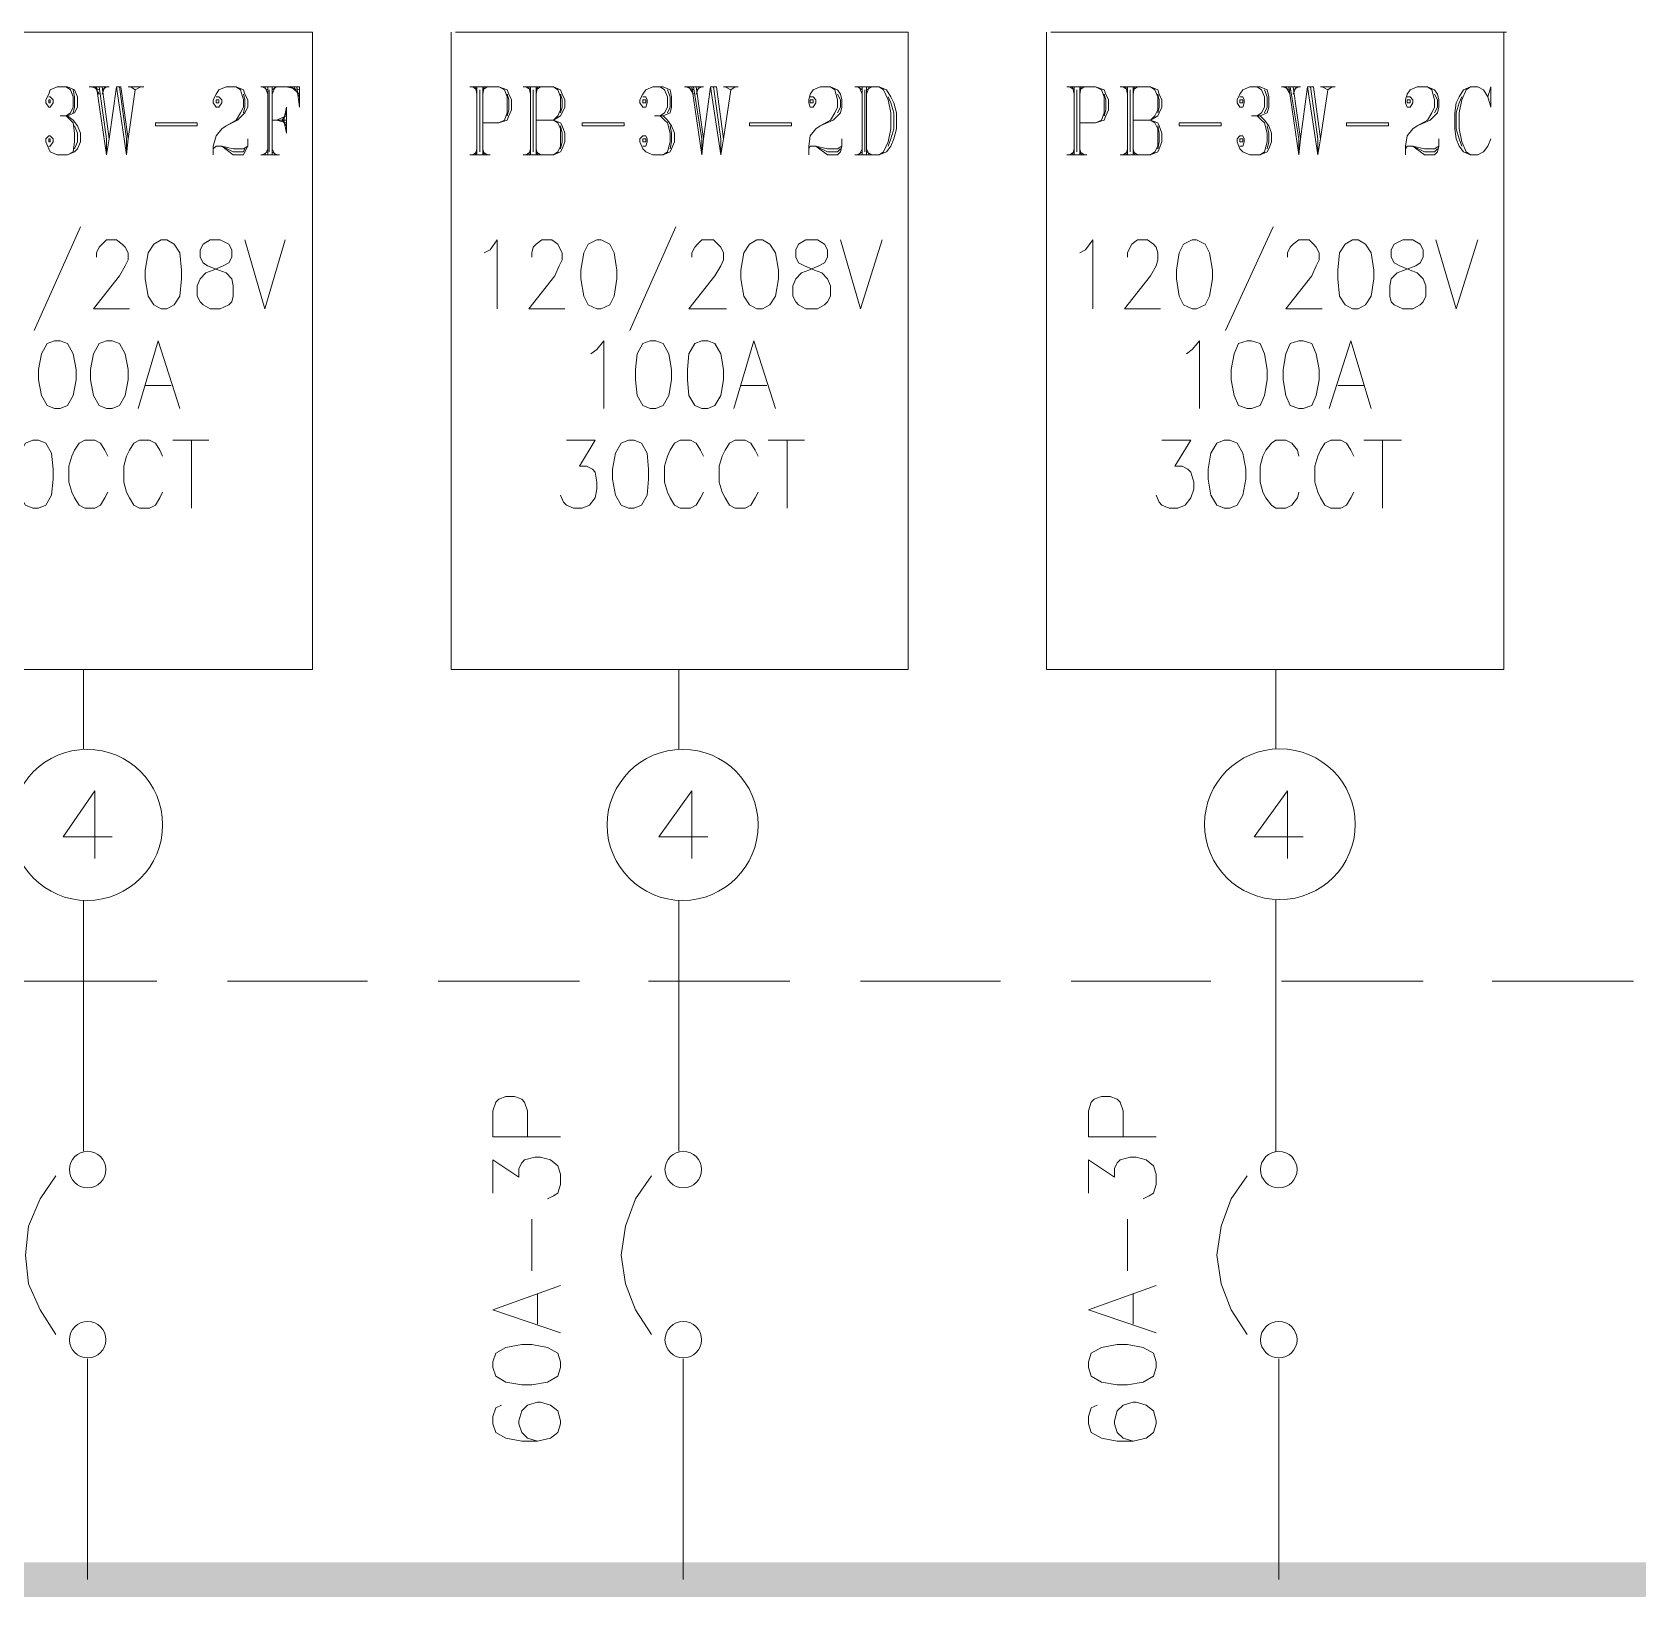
# Model space of a CAD drawing. Header units: inches. Extents: x 0.9 to 46, y 0.8 to 32.4.
# Drawn here: x 11.702 to 13.558, y 18.06 to 19.868 of the extents above; entities that cross this region are included whole.
import ezdxf

# ---------------------------------------------------------------- set-up
doc = ezdxf.new("R2010")
doc.units = ezdxf.units.IN
doc.header["$MEASUREMENT"] = 0
doc.layers.add('PDF_Geometry', color=7, linetype='Continuous')
doc.layers.add('PDF_Solid Fills', color=7, linetype='Continuous')

msp = doc.modelspace()

# ---------------------------------------------------------------- linework, layer by layer
at = {"layer": 'PDF_Geometry', "lineweight": 9}
for points in [[(11.4981, 19.868), (11.4981, 19.1313), (12.0264, 19.1313), (12.0264, 19.868)], [(11.7215, 19.7863), (11.7231, 19.7863), (11.7231, 19.7897), (11.7215, 19.7897)], [(11.9148, 19.7863), (11.9181, 19.7863), (11.9181, 19.7897), (11.9148, 19.7897)], [(12.4081, 19.7863), (12.4114, 19.7863), (12.4114, 19.7897), (12.4081, 19.7897)], [(12.6014, 19.7863), (12.6048, 19.7863), (12.6048, 19.7897), (12.6014, 19.7897)], [(13.0981, 19.7863), (13.1014, 19.7863), (13.1014, 19.7897), (13.0981, 19.7897)], [(13.2914, 19.7863), (13.2948, 19.7863), (13.2948, 19.7897), (13.2914, 19.7897)], [(11.9964, 19.7513), (11.9931, 19.7663), (11.9964, 19.7813)], [(11.8931, 19.7596), (11.8448, 19.7596), (11.8448, 19.763), (11.8931, 19.763)], [(12.3864, 19.7596), (12.3381, 19.7596), (12.3381, 19.763), (12.3864, 19.763)], [(12.5798, 19.7596), (12.5314, 19.7596), (12.5314, 19.763), (12.5798, 19.763)], [(13.0764, 19.7596), (13.0281, 19.7596), (13.0281, 19.763), (13.0764, 19.763)], [(13.2697, 19.7596), (13.2214, 19.7596), (13.2214, 19.763), (13.2697, 19.763)], [(11.7215, 19.7413), (11.7231, 19.7413), (11.7231, 19.7446), (11.7215, 19.7446)], [(12.4081, 19.7413), (12.4114, 19.7413), (12.4114, 19.7446), (12.4081, 19.7446)], [(13.0981, 19.7413), (13.1014, 19.7413), (13.1014, 19.7446), (13.0981, 19.7446)], [(11.8514, 19.628), (11.8431, 19.623), (11.8364, 19.613), (11.8331, 19.593), (11.8331, 19.583), (11.8364, 19.563), (11.8431, 19.553), (11.8514, 19.548), (11.8581, 19.548), (11.8665, 19.553), (11.8731, 19.563), (11.8748, 19.583), (11.8748, 19.593), (11.8731, 19.613), (11.8665, 19.623), (11.8581, 19.628)], [(11.9081, 19.628), (11.8998, 19.623), (11.8965, 19.6163), (11.8965, 19.608), (11.8998, 19.6013), (11.9048, 19.598), (11.9181, 19.593), (11.9264, 19.5897), (11.9331, 19.583), (11.9348, 19.5747), (11.9348, 19.563), (11.9331, 19.5563), (11.9298, 19.553), (11.9198, 19.548), (11.9081, 19.548), (11.8998, 19.553), (11.8965, 19.5563), (11.8931, 19.563), (11.8931, 19.5747), (11.8965, 19.583), (11.9031, 19.5897), (11.9115, 19.593), (11.9231, 19.598), (11.9298, 19.6013), (11.9331, 19.608), (11.9331, 19.6163), (11.9298, 19.623), (11.9198, 19.628)], [(12.3548, 19.628), (12.3448, 19.623), (12.3398, 19.613), (12.3364, 19.593), (12.3364, 19.583), (12.3398, 19.563), (12.3448, 19.553), (12.3548, 19.548), (12.3598, 19.548), (12.3698, 19.553), (12.3748, 19.563), (12.3781, 19.583), (12.3781, 19.593), (12.3748, 19.613), (12.3698, 19.623), (12.3598, 19.628)], [(12.5398, 19.628), (12.5314, 19.623), (12.5248, 19.613), (12.5215, 19.593), (12.5215, 19.583), (12.5248, 19.563), (12.5314, 19.553), (12.5398, 19.548), (12.5464, 19.548), (12.5548, 19.553), (12.5614, 19.563), (12.5648, 19.583), (12.5648, 19.593), (12.5614, 19.613), (12.5548, 19.623), (12.5464, 19.628)], [(12.5964, 19.628), (12.5881, 19.623), (12.5848, 19.6163), (12.5848, 19.608), (12.5881, 19.6013), (12.5948, 19.598), (12.6065, 19.593), (12.6148, 19.5897), (12.6215, 19.583), (12.6248, 19.5747), (12.6248, 19.563), (12.6215, 19.5563), (12.6181, 19.553), (12.6098, 19.548), (12.5964, 19.548), (12.5881, 19.553), (12.5848, 19.5563), (12.5814, 19.563), (12.5814, 19.5747), (12.5848, 19.583), (12.5914, 19.5897), (12.5998, 19.593), (12.6114, 19.598), (12.6181, 19.6013), (12.6215, 19.608), (12.6215, 19.6163), (12.6181, 19.623), (12.6098, 19.628)], [(13.0431, 19.628), (13.0331, 19.623), (13.0281, 19.613), (13.0248, 19.593), (13.0248, 19.583), (13.0281, 19.563), (13.0331, 19.553), (13.0431, 19.548), (13.0481, 19.548), (13.0581, 19.553), (13.0631, 19.563), (13.0664, 19.583), (13.0664, 19.593), (13.0631, 19.613), (13.0581, 19.623), (13.0481, 19.628)], [(13.2281, 19.628), (13.2197, 19.623), (13.2131, 19.613), (13.2114, 19.593), (13.2114, 19.583), (13.2131, 19.563), (13.2197, 19.553), (13.2281, 19.548), (13.2348, 19.548), (13.2431, 19.553), (13.2498, 19.563), (13.2531, 19.583), (13.2531, 19.593), (13.2498, 19.613), (13.2431, 19.623), (13.2348, 19.628)], [(13.2864, 19.628), (13.2764, 19.623), (13.2731, 19.6163), (13.2731, 19.608), (13.2764, 19.6013), (13.2831, 19.598), (13.2948, 19.593), (13.3031, 19.5897), (13.3098, 19.583), (13.3131, 19.5747), (13.3131, 19.563), (13.3098, 19.5563), (13.3064, 19.553), (13.2981, 19.548), (13.2864, 19.548), (13.2764, 19.553), (13.2731, 19.5563), (13.2714, 19.563), (13.2714, 19.5747), (13.2731, 19.583), (13.2798, 19.5897), (13.2881, 19.593), (13.3014, 19.598), (13.3064, 19.6013), (13.3098, 19.608), (13.3098, 19.6163), (13.3064, 19.623), (13.2981, 19.628)], [(11.7281, 19.5113), (11.7198, 19.508), (11.7131, 19.4963), (11.7098, 19.478), (11.7098, 19.4663), (11.7131, 19.448), (11.7198, 19.4363), (11.7281, 19.433), (11.7348, 19.433), (11.7431, 19.4363), (11.7498, 19.448), (11.7531, 19.4663), (11.7531, 19.478), (11.7498, 19.4963), (11.7431, 19.508), (11.7348, 19.5113)], [(11.7881, 19.5113), (11.7798, 19.508), (11.7731, 19.4963), (11.7698, 19.478), (11.7698, 19.4663), (11.7731, 19.448), (11.7798, 19.4363), (11.7881, 19.433), (11.7948, 19.433), (11.8031, 19.4363), (11.8098, 19.448), (11.8131, 19.4663), (11.8131, 19.478), (11.8098, 19.4963), (11.8031, 19.508), (11.7948, 19.5113)], [(12.4165, 19.5113), (12.4081, 19.508), (12.4014, 19.4963), (12.3998, 19.478), (12.3998, 19.4663), (12.4014, 19.448), (12.4081, 19.4363), (12.4165, 19.433), (12.4231, 19.433), (12.4315, 19.4363), (12.4381, 19.448), (12.4414, 19.4663), (12.4414, 19.478), (12.4381, 19.4963), (12.4315, 19.508), (12.4231, 19.5113)], [(12.4764, 19.5113), (12.4681, 19.508), (12.4614, 19.4963), (12.4598, 19.478), (12.4598, 19.4663), (12.4614, 19.448), (12.4681, 19.4363), (12.4764, 19.433), (12.4831, 19.433), (12.4914, 19.4363), (12.4981, 19.448), (12.5015, 19.4663), (12.5015, 19.478), (12.4981, 19.4963), (12.4914, 19.508), (12.4831, 19.5113)], [(13.1064, 19.5113), (13.0964, 19.508), (13.0914, 19.4963), (13.0881, 19.478), (13.0881, 19.4663), (13.0914, 19.448), (13.0964, 19.4363), (13.1064, 19.433), (13.1114, 19.433), (13.1214, 19.4363), (13.1264, 19.448), (13.1298, 19.4663), (13.1298, 19.478), (13.1264, 19.4963), (13.1214, 19.508), (13.1114, 19.5113)], [(13.1664, 19.5113), (13.1564, 19.508), (13.1514, 19.4963), (13.1481, 19.478), (13.1481, 19.4663), (13.1514, 19.448), (13.1564, 19.4363), (13.1664, 19.433), (13.1714, 19.433), (13.1814, 19.4363), (13.1864, 19.448), (13.1898, 19.4663), (13.1898, 19.478), (13.1864, 19.4963), (13.1814, 19.508), (13.1714, 19.5113)], [(11.7031, 19.3963), (11.6948, 19.393), (11.6881, 19.3813), (11.6848, 19.363), (11.6848, 19.3513), (11.6881, 19.333), (11.6948, 19.3213), (11.7031, 19.318), (11.7098, 19.318), (11.7181, 19.3213), (11.7248, 19.333), (11.7265, 19.3513), (11.7265, 19.363), (11.7248, 19.3813), (11.7181, 19.393), (11.7098, 19.3963)], [(12.3914, 19.3963), (12.3831, 19.393), (12.3764, 19.3813), (12.3731, 19.363), (12.3731, 19.3513), (12.3764, 19.333), (12.3831, 19.3213), (12.3914, 19.318), (12.3981, 19.318), (12.4064, 19.3213), (12.4131, 19.333), (12.4148, 19.3513), (12.4148, 19.363), (12.4131, 19.3813), (12.4064, 19.393), (12.3981, 19.3963)], [(13.0798, 19.3963), (13.0714, 19.393), (13.0647, 19.3813), (13.0614, 19.363), (13.0614, 19.3513), (13.0647, 19.333), (13.0714, 19.3213), (13.0798, 19.318), (13.0864, 19.318), (13.0948, 19.3213), (13.1014, 19.333), (13.1048, 19.3513), (13.1048, 19.363), (13.1014, 19.3813), (13.0948, 19.393), (13.0864, 19.3963)], [(12.2348, 18.3247), (12.2381, 18.3147), (12.2498, 18.308), (12.2681, 18.3047), (12.2798, 18.3047), (12.2981, 18.308), (12.3098, 18.3147), (12.3131, 18.3247), (12.3131, 18.3313), (12.3098, 18.3413), (12.2981, 18.348), (12.2798, 18.3513), (12.2681, 18.3513), (12.2498, 18.348), (12.2381, 18.3413), (12.2348, 18.3313)], [(12.9231, 18.3247), (12.9264, 18.3147), (12.9381, 18.308), (12.9564, 18.3047), (12.9681, 18.3047), (12.9864, 18.308), (12.9981, 18.3147), (13.0014, 18.3247), (13.0014, 18.3313), (12.9981, 18.3413), (12.9864, 18.348), (12.9681, 18.3513), (12.9564, 18.3513), (12.9381, 18.348), (12.9264, 18.3413), (12.9231, 18.3313)]]:
    msp.add_lwpolyline(points, close=True, dxfattribs=at)
for points in [[(12.1864, 19.868), (12.1864, 19.1313), (12.7148, 19.1313), (12.7148, 19.868), (12.1915, 19.868)], [(13.4031, 19.868), (13.4031, 19.1313), (12.8747, 19.1313), (12.8747, 19.868)], [(13.4064, 19.868), (12.8798, 19.868)], [(11.7215, 19.793), (11.7231, 19.793), (11.7265, 19.7896), (11.7265, 19.7863), (11.7231, 19.7813), (11.7215, 19.7813), (11.7181, 19.7863), (11.7181, 19.7896), (11.7215, 19.7963), (11.7231, 19.8013), (11.7314, 19.8046), (11.7431, 19.8046), (11.7514, 19.8013), (11.7548, 19.793), (11.7548, 19.7813), (11.7514, 19.7746), (11.7431, 19.7713)], [(11.7415, 19.8046), (11.7465, 19.8013), (11.7498, 19.793), (11.7498, 19.7813), (11.7465, 19.7746), (11.7415, 19.7713), (11.7465, 19.7663), (11.7498, 19.763), (11.7514, 19.7513), (11.7514, 19.7413), (11.7498, 19.7296), (11.7431, 19.7263)], [(11.7681, 19.8046), (11.7915, 19.8046)], [(11.7714, 19.8046), (11.7798, 19.8013)], [(11.7748, 19.8046), (11.7798, 19.7963)], [(11.7765, 19.8046), (11.7881, 19.7263), (11.7881, 19.7446), (11.7798, 19.8046)], [(11.7831, 19.8046), (11.7915, 19.7446), (11.7998, 19.8046), (11.8115, 19.7263), (11.8115, 19.7446), (11.8031, 19.8046)], [(11.7864, 19.8046), (11.7831, 19.7963)], [(11.7881, 19.8046), (11.7831, 19.8013)], [(11.7998, 19.8046), (11.8048, 19.8046), (11.8131, 19.7446), (11.8214, 19.8013)], [(11.8131, 19.8046), (11.8315, 19.8046)], [(11.8164, 19.8046), (11.8214, 19.8013), (11.8281, 19.8046)], [(11.9148, 19.793), (11.9181, 19.793), (11.9214, 19.7896), (11.9214, 19.7863), (11.9181, 19.7813), (11.9148, 19.7813), (11.9115, 19.7863), (11.9115, 19.7896), (11.9148, 19.7963), (11.9181, 19.8013), (11.9264, 19.8046), (11.9381, 19.8046), (11.9465, 19.8013), (11.9481, 19.7963), (11.9515, 19.7896), (11.9515, 19.7813), (11.9481, 19.7746), (11.9398, 19.7663), (11.9264, 19.7596), (11.9214, 19.7563), (11.9148, 19.748), (11.9115, 19.7363), (11.9115, 19.7263)], [(11.9381, 19.8046), (11.9431, 19.8013), (11.9465, 19.7896), (11.9465, 19.7813), (11.9431, 19.7746), (11.9381, 19.7663), (11.9264, 19.7596)], [(11.9665, 19.8046), (12.0114, 19.8046), (12.0114, 19.7813), (12.0081, 19.8046)], [(11.9681, 19.8046), (11.9748, 19.8013)], [(11.9714, 19.8046), (11.9748, 19.7963)], [(11.9748, 19.8046), (11.9748, 19.7263)], [(11.9798, 19.8046), (11.9798, 19.7263)], [(11.9831, 19.8046), (11.9798, 19.7963)], [(11.9848, 19.8046), (11.9798, 19.8013)], [(11.9964, 19.8046), (12.0114, 19.8013)], [(12.0015, 19.8046), (12.0114, 19.7963)], [(12.0048, 19.8046), (12.0114, 19.793)], [(12.2081, 19.8046), (12.2415, 19.8046), (12.2514, 19.8013), (12.2531, 19.7963), (12.2564, 19.7896), (12.2564, 19.778), (12.2531, 19.7713), (12.2514, 19.7663), (12.2415, 19.763), (12.2231, 19.763)], [(12.2115, 19.8046), (12.2164, 19.8013)], [(12.2148, 19.8046), (12.2164, 19.7963)], [(12.2164, 19.8046), (12.2164, 19.7263)], [(12.2231, 19.8046), (12.2231, 19.7263)], [(12.2248, 19.8046), (12.2231, 19.7963)], [(12.2281, 19.8046), (12.2231, 19.8013)], [(12.2415, 19.8046), (12.2481, 19.8013), (12.2514, 19.793), (12.2514, 19.7746), (12.2481, 19.7663), (12.2415, 19.763)], [(12.2698, 19.8046), (12.3048, 19.8046), (12.3131, 19.8013), (12.3148, 19.7963), (12.3181, 19.7896), (12.3181, 19.7813), (12.3148, 19.7746), (12.3131, 19.7713), (12.3048, 19.7663), (12.3131, 19.763), (12.3148, 19.7596), (12.3181, 19.7513), (12.3181, 19.7413), (12.3148, 19.733), (12.3131, 19.7296), (12.3048, 19.7263), (12.2698, 19.7263)], [(12.2731, 19.8046), (12.2781, 19.8013)], [(12.2765, 19.8046), (12.2781, 19.7963)], [(12.2781, 19.8046), (12.2781, 19.7263)], [(12.2848, 19.8046), (12.2848, 19.7263)], [(12.3048, 19.8046), (12.3098, 19.8013), (12.3131, 19.793), (12.3131, 19.778), (12.3098, 19.7713), (12.3048, 19.7663), (12.2848, 19.7663)], [(12.2864, 19.8046), (12.2848, 19.7963)], [(12.2898, 19.8046), (12.2848, 19.8013)], [(12.4081, 19.793), (12.4114, 19.793), (12.4131, 19.7896), (12.4131, 19.7863), (12.4114, 19.7813), (12.4081, 19.7813), (12.4048, 19.7863), (12.4048, 19.7896), (12.4081, 19.7963), (12.4114, 19.8013), (12.4198, 19.8046), (12.4315, 19.8046), (12.4398, 19.8013), (12.4414, 19.793), (12.4414, 19.7813), (12.4398, 19.7746), (12.4315, 19.7713)], [(12.4281, 19.8046), (12.4331, 19.8013), (12.4365, 19.793), (12.4365, 19.7813), (12.4331, 19.7746), (12.4281, 19.7713), (12.4331, 19.7663), (12.4365, 19.763), (12.4398, 19.7513), (12.4398, 19.7413), (12.4365, 19.7296), (12.4315, 19.7263)], [(12.4564, 19.8046), (12.4781, 19.8046)], [(12.4581, 19.8046), (12.4665, 19.8013)], [(12.4614, 19.8046), (12.4665, 19.7963)], [(12.4648, 19.8046), (12.4764, 19.7263), (12.4764, 19.7446), (12.4665, 19.8046)], [(12.4698, 19.8046), (12.4781, 19.7446), (12.4864, 19.8046), (12.4981, 19.7263), (12.4981, 19.7446), (12.4898, 19.8046)], [(12.4731, 19.8046), (12.4698, 19.7963)], [(12.4764, 19.8046), (12.4698, 19.8013)], [(12.4864, 19.8046), (12.4931, 19.8046), (12.5015, 19.7446), (12.5098, 19.8013)], [(12.5015, 19.8046), (12.5181, 19.8046)], [(12.5031, 19.8046), (12.5098, 19.8013), (12.5148, 19.8046)], [(12.6014, 19.793), (12.6048, 19.793), (12.6081, 19.7896), (12.6081, 19.7863), (12.6048, 19.7813), (12.6014, 19.7813), (12.5998, 19.7863), (12.5998, 19.7896), (12.6014, 19.7963), (12.6048, 19.8013), (12.6131, 19.8046), (12.6248, 19.8046), (12.6331, 19.8013), (12.6364, 19.7963), (12.6381, 19.7896), (12.6381, 19.7813), (12.6364, 19.7746), (12.6281, 19.7663), (12.6131, 19.7596), (12.6081, 19.7563), (12.6014, 19.748), (12.5998, 19.7363), (12.5998, 19.7263)], [(12.6248, 19.8046), (12.6298, 19.8013), (12.6331, 19.7896), (12.6331, 19.7813), (12.6298, 19.7746), (12.6248, 19.7663), (12.6131, 19.7596)], [(12.6531, 19.8046), (12.6814, 19.8046), (12.6898, 19.8013), (12.6948, 19.793), (12.6981, 19.7863), (12.7014, 19.7746), (12.7014, 19.7563), (12.6981, 19.7446), (12.6948, 19.7363), (12.6898, 19.7296), (12.6814, 19.7263), (12.6531, 19.7263)], [(12.6564, 19.8046), (12.6614, 19.8013)], [(12.6581, 19.8046), (12.6614, 19.7963)], [(12.6614, 19.8046), (12.6614, 19.7263)], [(12.6664, 19.8046), (12.6664, 19.7263)], [(12.6698, 19.8046), (12.6664, 19.7963)], [(12.6731, 19.8046), (12.6664, 19.8013)], [(12.6814, 19.8046), (12.6864, 19.8013), (12.6915, 19.7896), (12.6948, 19.7746), (12.6948, 19.7563), (12.6915, 19.7413), (12.6864, 19.7296), (12.6814, 19.7263)], [(12.8981, 19.8046), (12.9314, 19.8046), (12.9414, 19.8013), (12.9431, 19.7963), (12.9464, 19.7896), (12.9464, 19.778), (12.9431, 19.7713), (12.9414, 19.7663), (12.9314, 19.763), (12.9131, 19.763)], [(12.9014, 19.8046), (12.9064, 19.8013)], [(12.9048, 19.8046), (12.9064, 19.7963)], [(12.9064, 19.8046), (12.9064, 19.7263)], [(12.9131, 19.8046), (12.9131, 19.7263)], [(12.9148, 19.8046), (12.9131, 19.7963)], [(12.9181, 19.8046), (12.9131, 19.8013)], [(12.9314, 19.8046), (12.9381, 19.8013), (12.9414, 19.793), (12.9414, 19.7746), (12.9381, 19.7663), (12.9314, 19.763)], [(12.9597, 19.8046), (12.9948, 19.8046), (13.0031, 19.8013), (13.0048, 19.7963), (13.0081, 19.7896), (13.0081, 19.7813), (13.0048, 19.7746), (13.0031, 19.7713), (12.9948, 19.7663), (13.0031, 19.763), (13.0048, 19.7596), (13.0081, 19.7513), (13.0081, 19.7413), (13.0048, 19.733), (13.0031, 19.7296), (12.9948, 19.7263), (12.9597, 19.7263)], [(12.9631, 19.8046), (12.9681, 19.8013)], [(12.9664, 19.8046), (12.9681, 19.7963)], [(12.9681, 19.8046), (12.9681, 19.7263)], [(12.9748, 19.8046), (12.9748, 19.7263)], [(12.9948, 19.8046), (12.9998, 19.8013), (13.0031, 19.793), (13.0031, 19.778), (12.9998, 19.7713), (12.9948, 19.7663), (12.9748, 19.7663)], [(12.9764, 19.8046), (12.9748, 19.7963)], [(12.9798, 19.8046), (12.9748, 19.8013)], [(13.0981, 19.793), (13.1014, 19.793), (13.1031, 19.7896), (13.1031, 19.7863), (13.1014, 19.7813), (13.0981, 19.7813), (13.0948, 19.7863), (13.0948, 19.7896), (13.0981, 19.7963), (13.1014, 19.8013), (13.1098, 19.8046), (13.1214, 19.8046), (13.1298, 19.8013), (13.1314, 19.793), (13.1314, 19.7813), (13.1298, 19.7746), (13.1214, 19.7713)], [(13.1181, 19.8046), (13.1231, 19.8013), (13.1264, 19.793), (13.1264, 19.7813), (13.1231, 19.7746), (13.1181, 19.7713), (13.1231, 19.7663), (13.1264, 19.763), (13.1298, 19.7513), (13.1298, 19.7413), (13.1264, 19.7296), (13.1214, 19.7263)], [(13.1464, 19.8046), (13.1681, 19.8046)], [(13.1481, 19.8046), (13.1564, 19.8013)], [(13.1514, 19.8046), (13.1564, 19.7963)], [(13.1548, 19.8046), (13.1664, 19.7263), (13.1664, 19.7446), (13.1564, 19.8046)], [(13.1598, 19.8046), (13.1681, 19.7446), (13.1764, 19.8046), (13.1881, 19.7263), (13.1881, 19.7446), (13.1798, 19.8046)], [(13.1631, 19.8046), (13.1598, 19.7963)], [(13.1664, 19.8046), (13.1598, 19.8013)], [(13.1764, 19.8046), (13.1831, 19.8046), (13.1914, 19.7446), (13.1998, 19.8013)], [(13.1914, 19.8046), (13.2081, 19.8046)], [(13.1931, 19.8046), (13.1998, 19.8013), (13.2048, 19.8046)], [(13.2914, 19.793), (13.2948, 19.793), (13.2981, 19.7896), (13.2981, 19.7863), (13.2948, 19.7813), (13.2914, 19.7813), (13.2897, 19.7863), (13.2897, 19.7896), (13.2914, 19.7963), (13.2948, 19.8013), (13.3031, 19.8046), (13.3148, 19.8046), (13.3231, 19.8013), (13.3264, 19.7963), (13.3281, 19.7896), (13.3281, 19.7813), (13.3264, 19.7746), (13.3181, 19.7663), (13.3031, 19.7596), (13.2981, 19.7563), (13.2914, 19.748), (13.2897, 19.7363), (13.2897, 19.7263)], [(13.3148, 19.8046), (13.3198, 19.8013), (13.3231, 19.7896), (13.3231, 19.7813), (13.3198, 19.7746), (13.3148, 19.7663), (13.3031, 19.7596)], [(13.3848, 19.793), (13.3881, 19.8046), (13.3881, 19.7813), (13.3848, 19.793), (13.3798, 19.8013), (13.3731, 19.8046), (13.3648, 19.8046), (13.3564, 19.8013), (13.3514, 19.793), (13.3481, 19.7863), (13.3464, 19.7746), (13.3464, 19.7563), (13.3481, 19.7446), (13.3514, 19.7363), (13.3564, 19.7296), (13.3648, 19.7263), (13.3731, 19.7263), (13.3798, 19.7296), (13.3848, 19.7363), (13.3881, 19.7446)], [(13.3648, 19.8046), (13.3597, 19.8013), (13.3548, 19.7896), (13.3514, 19.7746), (13.3514, 19.7563), (13.3548, 19.7413), (13.3597, 19.7296), (13.3648, 19.7263)], [(11.7498, 19.8013), (11.7514, 19.793), (11.7514, 19.7813), (11.7498, 19.7746)], [(11.9465, 19.7963), (11.9481, 19.7896), (11.9481, 19.7813), (11.9465, 19.7746)], [(11.9764, 19.8013), (11.9764, 19.7296)], [(12.2198, 19.8013), (12.2198, 19.7296)], [(12.2514, 19.7963), (12.2531, 19.7896), (12.2531, 19.778), (12.2514, 19.7713)], [(12.2814, 19.8013), (12.2814, 19.7296)], [(12.3131, 19.7963), (12.3148, 19.7896), (12.3148, 19.7813), (12.3131, 19.7746)], [(12.4365, 19.8013), (12.4398, 19.793), (12.4398, 19.7813), (12.4365, 19.7746)], [(12.6331, 19.7963), (12.6364, 19.7896), (12.6364, 19.7813), (12.6331, 19.7746)], [(12.6648, 19.8013), (12.6648, 19.7296)], [(12.6915, 19.793), (12.6948, 19.7863), (12.6981, 19.7746), (12.6981, 19.7563), (12.6948, 19.7446), (12.6915, 19.7363)], [(12.9098, 19.8013), (12.9098, 19.7296)], [(12.9414, 19.7963), (12.9431, 19.7896), (12.9431, 19.778), (12.9414, 19.7713)], [(12.9714, 19.8013), (12.9714, 19.7296)], [(13.0031, 19.7963), (13.0048, 19.7896), (13.0048, 19.7813), (13.0031, 19.7746)], [(13.1264, 19.8013), (13.1298, 19.793), (13.1298, 19.7813), (13.1264, 19.7746)], [(13.3231, 19.7963), (13.3264, 19.7896), (13.3264, 19.7813), (13.3231, 19.7746)], [(13.3548, 19.793), (13.3514, 19.7863), (13.3481, 19.7746), (13.3481, 19.7563), (13.3514, 19.7446), (13.3548, 19.7363)], [(11.7348, 19.7713), (11.7431, 19.7713), (11.7498, 19.7663), (11.7548, 19.7596), (11.7581, 19.7513), (11.7581, 19.7413), (11.7548, 19.733), (11.7514, 19.7296), (11.7431, 19.7263), (11.7314, 19.7263), (11.7231, 19.7296), (11.7215, 19.733), (11.7181, 19.7413), (11.7181, 19.7446), (11.7215, 19.748), (11.7231, 19.748), (11.7265, 19.7446), (11.7265, 19.7413), (11.7231, 19.7363), (11.7215, 19.7363)], [(11.9798, 19.7663), (11.9964, 19.7663)], [(11.9964, 19.7713), (11.9848, 19.7663), (11.9964, 19.763)], [(11.9964, 19.7746), (11.9914, 19.7663), (11.9964, 19.7596)], [(12.3048, 19.7663), (12.3098, 19.763), (12.3131, 19.7563), (12.3131, 19.7363), (12.3098, 19.7296), (12.3048, 19.7263)], [(12.4214, 19.7713), (12.4315, 19.7713), (12.4365, 19.7663), (12.4414, 19.7596), (12.4448, 19.7513), (12.4448, 19.7413), (12.4414, 19.733), (12.4398, 19.7296), (12.4315, 19.7263), (12.4198, 19.7263), (12.4114, 19.7296), (12.4081, 19.733), (12.4048, 19.7413), (12.4048, 19.7446), (12.4081, 19.748), (12.4114, 19.748), (12.4131, 19.7446), (12.4131, 19.7413), (12.4114, 19.7363), (12.4081, 19.7363)], [(12.9948, 19.7663), (12.9998, 19.763), (13.0031, 19.7563), (13.0031, 19.7363), (12.9998, 19.7296), (12.9948, 19.7263)], [(13.1114, 19.7713), (13.1214, 19.7713), (13.1264, 19.7663), (13.1314, 19.7596), (13.1347, 19.7513), (13.1347, 19.7413), (13.1314, 19.733), (13.1298, 19.7296), (13.1214, 19.7263), (13.1098, 19.7263), (13.1014, 19.7296), (13.0981, 19.733), (13.0948, 19.7413), (13.0948, 19.7446), (13.0981, 19.748), (13.1014, 19.748), (13.1031, 19.7446), (13.1031, 19.7413), (13.1014, 19.7363), (13.0981, 19.7363)], [(11.7514, 19.7596), (11.7548, 19.7513), (11.7548, 19.7413), (11.7514, 19.733)], [(12.3131, 19.7596), (12.3148, 19.7513), (12.3148, 19.7413), (12.3131, 19.733)], [(12.4398, 19.7596), (12.4414, 19.7513), (12.4414, 19.7413), (12.4398, 19.733)], [(13.0031, 19.7596), (13.0048, 19.7513), (13.0048, 19.7413), (13.0031, 19.733)], [(13.1298, 19.7596), (13.1314, 19.7513), (13.1314, 19.7413), (13.1298, 19.733)], [(11.7915, 19.7446), (11.7881, 19.7263)], [(11.8131, 19.7446), (11.8115, 19.7263)], [(11.9115, 19.733), (11.9148, 19.7363), (11.9214, 19.7363), (11.9348, 19.733), (11.9465, 19.733), (11.9515, 19.7363)], [(11.9515, 19.7446), (11.9515, 19.7363), (11.9481, 19.7296), (11.9465, 19.7263), (11.9348, 19.7263), (11.9214, 19.7363), (11.9348, 19.7296), (11.9465, 19.7296), (11.9481, 19.733)], [(11.9748, 19.7296), (11.9681, 19.7263)], [(11.9748, 19.733), (11.9714, 19.7263)], [(11.9798, 19.733), (11.9831, 19.7263)], [(11.9798, 19.7296), (11.9848, 19.7263)], [(12.2164, 19.7296), (12.2115, 19.7263)], [(12.2164, 19.733), (12.2148, 19.7263)], [(12.2231, 19.733), (12.2248, 19.7263)], [(12.2231, 19.7296), (12.2281, 19.7263)], [(12.2781, 19.7296), (12.2731, 19.7263)], [(12.2781, 19.733), (12.2765, 19.7263)], [(12.2848, 19.733), (12.2864, 19.7263)], [(12.2848, 19.7296), (12.2898, 19.7263)], [(12.4781, 19.7446), (12.4764, 19.7263)], [(12.5015, 19.7446), (12.4981, 19.7263)], [(12.5998, 19.733), (12.6014, 19.7363), (12.6081, 19.7363), (12.6215, 19.733), (12.6331, 19.733), (12.6381, 19.7363)], [(12.6381, 19.7446), (12.6381, 19.7363), (12.6364, 19.7296), (12.6331, 19.7263), (12.6215, 19.7263), (12.6081, 19.7363), (12.6215, 19.7296), (12.6331, 19.7296), (12.6364, 19.733)], [(12.6614, 19.7296), (12.6564, 19.7263)], [(12.6614, 19.733), (12.6581, 19.7263)], [(12.6664, 19.733), (12.6698, 19.7263)], [(12.6664, 19.7296), (12.6731, 19.7263)], [(12.9064, 19.7296), (12.9014, 19.7263)], [(12.9064, 19.733), (12.9048, 19.7263)], [(12.9131, 19.733), (12.9148, 19.7263)], [(12.9131, 19.7296), (12.9181, 19.7263)], [(12.9681, 19.7296), (12.9631, 19.7263)], [(12.9681, 19.733), (12.9664, 19.7263)], [(12.9748, 19.733), (12.9764, 19.7263)], [(12.9748, 19.7296), (12.9798, 19.7263)], [(13.1681, 19.7446), (13.1664, 19.7263)], [(13.1914, 19.7446), (13.1881, 19.7263)], [(13.2897, 19.733), (13.2914, 19.7363), (13.2981, 19.7363), (13.3114, 19.733), (13.3231, 19.733), (13.3281, 19.7363)], [(13.3281, 19.7446), (13.3281, 19.7363), (13.3264, 19.7296), (13.3231, 19.7263), (13.3114, 19.7263), (13.2981, 19.7363), (13.3114, 19.7296), (13.3231, 19.7296), (13.3264, 19.733)], [(11.9665, 19.7263), (11.9881, 19.7263)], [(12.2081, 19.7263), (12.2315, 19.7263)], [(12.8981, 19.7263), (12.9214, 19.7263)], [(11.7581, 19.643), (11.7048, 19.523)], [(12.4464, 19.643), (12.3931, 19.523)], [(13.1364, 19.643), (13.0814, 19.523)], [(11.7765, 19.608), (11.7765, 19.613), (11.7798, 19.6196), (11.7831, 19.623), (11.7881, 19.628), (11.7998, 19.628), (11.8065, 19.623), (11.8098, 19.6196), (11.8131, 19.613), (11.8131, 19.6047), (11.8098, 19.598), (11.8031, 19.5863), (11.7731, 19.548), (11.8148, 19.548)], [(11.9481, 19.628), (11.9714, 19.548), (11.9948, 19.628)], [(12.2248, 19.613), (12.2315, 19.6163), (12.2398, 19.628), (12.2398, 19.548)], [(12.2798, 19.608), (12.2798, 19.613), (12.2814, 19.6196), (12.2848, 19.623), (12.2914, 19.628), (12.3031, 19.628), (12.3098, 19.623), (12.3115, 19.6196), (12.3148, 19.613), (12.3148, 19.6047), (12.3115, 19.598), (12.3064, 19.5863), (12.2765, 19.548), (12.3181, 19.548)], [(12.4648, 19.608), (12.4648, 19.613), (12.4681, 19.6196), (12.4714, 19.623), (12.4764, 19.628), (12.4898, 19.628), (12.4948, 19.623), (12.4981, 19.6196), (12.5015, 19.613), (12.5015, 19.6047), (12.4981, 19.598), (12.4914, 19.5863), (12.4614, 19.548), (12.5048, 19.548)], [(12.6364, 19.628), (12.6598, 19.548), (12.6848, 19.628)], [(12.9131, 19.613), (12.9198, 19.6163), (12.9281, 19.628), (12.9281, 19.548)], [(12.9681, 19.608), (12.9681, 19.613), (12.9714, 19.6196), (12.9731, 19.623), (12.9798, 19.628), (12.9914, 19.628), (12.9981, 19.623), (13.0014, 19.6196), (13.0031, 19.613), (13.0031, 19.6047), (13.0014, 19.598), (12.9948, 19.5863), (12.9648, 19.548), (13.0064, 19.548)], [(13.1531, 19.608), (13.1531, 19.613), (13.1564, 19.6196), (13.1598, 19.623), (13.1664, 19.628), (13.1781, 19.628), (13.1831, 19.623), (13.1864, 19.6196), (13.1898, 19.613), (13.1898, 19.6047), (13.1864, 19.598), (13.1814, 19.5863), (13.1514, 19.548), (13.1931, 19.548)], [(13.3247, 19.628), (13.3481, 19.548), (13.3731, 19.628)], [(11.8248, 19.433), (11.8481, 19.5113), (11.8731, 19.433)], [(12.3481, 19.4963), (12.3548, 19.5013), (12.3631, 19.5113), (12.3631, 19.433)], [(12.5131, 19.433), (12.5364, 19.5113), (12.5614, 19.433)], [(13.0364, 19.4963), (13.0431, 19.5013), (13.0514, 19.5113), (13.0514, 19.433)], [(13.2014, 19.433), (13.2264, 19.5113), (13.2498, 19.433)], [(11.8331, 19.4596), (11.8631, 19.4596)], [(12.5215, 19.4596), (12.5514, 19.4596)], [(13.2114, 19.4596), (13.2414, 19.4596)], [(11.7898, 19.378), (11.7864, 19.3847), (11.7815, 19.393), (11.7748, 19.3963), (11.7631, 19.3963), (11.7565, 19.393), (11.7514, 19.3847), (11.7481, 19.378), (11.7448, 19.3663), (11.7448, 19.348), (11.7481, 19.3363), (11.7514, 19.3297), (11.7565, 19.3213), (11.7631, 19.318), (11.7748, 19.318), (11.7815, 19.3213), (11.7864, 19.3297), (11.7898, 19.3363)], [(11.8531, 19.378), (11.8498, 19.3847), (11.8448, 19.393), (11.8381, 19.3963), (11.8265, 19.3963), (11.8198, 19.393), (11.8148, 19.3847), (11.8115, 19.378), (11.8081, 19.3663), (11.8081, 19.348), (11.8115, 19.3363), (11.8148, 19.3297), (11.8198, 19.3213), (11.8265, 19.318), (11.8381, 19.318), (11.8448, 19.3213), (11.8498, 19.3297), (11.8531, 19.3363)], [(11.8648, 19.3963), (11.9064, 19.3963)], [(11.8864, 19.3963), (11.8864, 19.318)], [(12.3198, 19.3963), (12.3531, 19.3963), (12.3348, 19.3663), (12.3431, 19.3663), (12.3498, 19.363), (12.3531, 19.3596), (12.3548, 19.348), (12.3548, 19.3396), (12.3531, 19.3297), (12.3465, 19.3213), (12.3381, 19.318), (12.3281, 19.318), (12.3198, 19.3213), (12.3165, 19.3246), (12.3131, 19.333)], [(12.4781, 19.378), (12.4748, 19.3847), (12.4698, 19.393), (12.4631, 19.3963), (12.4514, 19.3963), (12.4448, 19.393), (12.4398, 19.3847), (12.4365, 19.378), (12.4331, 19.3663), (12.4331, 19.348), (12.4365, 19.3363), (12.4398, 19.3297), (12.4448, 19.3213), (12.4514, 19.318), (12.4631, 19.318), (12.4698, 19.3213), (12.4748, 19.3297), (12.4781, 19.3363)], [(12.5414, 19.378), (12.5381, 19.3847), (12.5331, 19.393), (12.5264, 19.3963), (12.5148, 19.3963), (12.5081, 19.393), (12.5031, 19.3847), (12.4998, 19.378), (12.4964, 19.3663), (12.4964, 19.348), (12.4998, 19.3363), (12.5031, 19.3297), (12.5081, 19.3213), (12.5148, 19.318), (12.5264, 19.318), (12.5331, 19.3213), (12.5381, 19.3297), (12.5414, 19.3363)], [(12.5531, 19.3963), (12.5948, 19.3963)], [(12.5748, 19.3963), (12.5748, 19.318)], [(13.0081, 19.3963), (13.0414, 19.3963), (13.0231, 19.3663), (13.0314, 19.3663), (13.0381, 19.363), (13.0414, 19.3596), (13.0448, 19.348), (13.0448, 19.3396), (13.0414, 19.3297), (13.0348, 19.3213), (13.0264, 19.318), (13.0164, 19.318), (13.0081, 19.3213), (13.0048, 19.3246), (13.0014, 19.333)], [(13.1664, 19.378), (13.1648, 19.3847), (13.1581, 19.393), (13.1514, 19.3963), (13.1398, 19.3963), (13.1347, 19.393), (13.1281, 19.3847), (13.1248, 19.378), (13.1214, 19.3663), (13.1214, 19.348), (13.1248, 19.3363), (13.1281, 19.3297), (13.1347, 19.3213), (13.1398, 19.318), (13.1514, 19.318), (13.1581, 19.3213), (13.1648, 19.3297), (13.1664, 19.3363)], [(13.2298, 19.378), (13.2264, 19.3847), (13.2214, 19.393), (13.2148, 19.3963), (13.2031, 19.3963), (13.1964, 19.393), (13.1914, 19.3847), (13.1881, 19.378), (13.1847, 19.3663), (13.1847, 19.348), (13.1881, 19.3363), (13.1914, 19.3297), (13.1964, 19.3213), (13.2031, 19.318), (13.2148, 19.318), (13.2214, 19.3213), (13.2264, 19.3297), (13.2298, 19.3363)], [(13.2414, 19.3963), (13.2848, 19.3963)], [(13.2631, 19.3963), (13.2631, 19.318)], [(11.7615, 19.0397), (11.7615, 19.1313)], [(12.4498, 19.0397), (12.4498, 19.1313)], [(13.1398, 19.0397), (13.1398, 19.1313)], [(11.7748, 18.913), (11.7748, 18.9913), (11.7381, 18.938), (11.7948, 18.938)], [(12.4648, 18.913), (12.4648, 18.9913), (12.4264, 18.938), (12.4831, 18.938)], [(13.1531, 18.913), (13.1531, 18.9913), (13.1148, 18.938), (13.1714, 18.938)], [(11.7615, 18.5747), (11.7615, 18.8647)], [(12.4498, 18.5747), (12.4498, 18.8647)], [(13.1398, 18.5747), (13.1398, 18.8647)], [(11.6848, 18.7713), (11.8465, 18.7713)], [(11.9281, 18.7713), (12.0898, 18.7713)], [(12.1715, 18.7713), (12.3348, 18.7713)], [(12.4148, 18.7713), (12.5781, 18.7713)], [(12.6598, 18.7713), (12.8214, 18.7713)], [(12.9031, 18.7713), (13.0647, 18.7713)], [(13.1464, 18.7713), (13.3098, 18.7713)], [(13.3897, 18.7713), (13.5531, 18.7713)], [(12.3131, 18.5913), (12.2348, 18.5913), (12.2348, 18.6213), (12.2381, 18.6313), (12.2415, 18.6347), (12.2498, 18.638), (12.2598, 18.638), (12.2681, 18.6347), (12.2714, 18.6313), (12.2748, 18.6213), (12.2748, 18.5913)], [(13.0014, 18.5913), (12.9231, 18.5913), (12.9231, 18.6213), (12.9264, 18.6313), (12.9298, 18.6347), (12.9381, 18.638), (12.9481, 18.638), (12.9564, 18.6347), (12.9597, 18.6313), (12.9631, 18.6213), (12.9631, 18.5913)], [(12.2348, 18.5263), (12.2348, 18.5647), (12.2648, 18.5447), (12.2648, 18.5547), (12.2681, 18.5613), (12.2714, 18.5647), (12.2831, 18.568), (12.2898, 18.568), (12.3014, 18.5647), (12.3098, 18.558), (12.3131, 18.548), (12.3131, 18.5363), (12.3098, 18.5263), (12.3048, 18.523), (12.2981, 18.5197)], [(12.9231, 18.5263), (12.9231, 18.5647), (12.9531, 18.5447), (12.9531, 18.5547), (12.9564, 18.5613), (12.9597, 18.5647), (12.9714, 18.568), (12.9781, 18.568), (12.9898, 18.5647), (12.9981, 18.558), (13.0014, 18.548), (13.0014, 18.5363), (12.9981, 18.5263), (12.9931, 18.523), (12.9864, 18.5197)], [(11.7298, 18.5463), (11.7114, 18.5197), (11.6981, 18.488), (11.6948, 18.4547), (11.6981, 18.4213), (11.7114, 18.3913), (11.7298, 18.363)], [(12.4181, 18.5463), (12.3998, 18.5197), (12.3881, 18.488), (12.3831, 18.4547), (12.3881, 18.4213), (12.3998, 18.3913), (12.4181, 18.363)], [(13.1064, 18.5463), (13.0881, 18.5197), (13.0764, 18.488), (13.0714, 18.4547), (13.0764, 18.4213), (13.0881, 18.3913), (13.1064, 18.363)], [(12.2798, 18.4363), (12.2798, 18.4963)], [(12.9681, 18.4363), (12.9681, 18.4963)], [(12.3131, 18.3647), (12.2348, 18.3913), (12.3131, 18.4197)], [(12.2864, 18.3747), (12.2864, 18.4097)], [(13.0014, 18.3647), (12.9231, 18.3913), (13.0014, 18.4197)], [(12.9748, 18.3747), (12.9748, 18.4097)], [(11.7664, 18.3347), (11.7664, 18.0797)], [(12.4548, 18.3347), (12.4548, 18.0797)], [(13.1431, 18.3347), (13.1431, 18.0797)], [(12.2448, 18.2813), (12.2381, 18.278), (12.2348, 18.268), (12.2348, 18.2597), (12.2381, 18.2497), (12.2498, 18.243), (12.2681, 18.2397), (12.2864, 18.2397), (12.3014, 18.243), (12.3098, 18.2497), (12.3131, 18.2597), (12.3131, 18.263), (12.3098, 18.2747), (12.3014, 18.2813), (12.2898, 18.2846), (12.2864, 18.2846), (12.2748, 18.2813), (12.2681, 18.2747), (12.2648, 18.263), (12.2648, 18.2597), (12.2681, 18.2497), (12.2748, 18.243), (12.2864, 18.2397)], [(12.9331, 18.2813), (12.9264, 18.278), (12.9231, 18.268), (12.9231, 18.2597), (12.9264, 18.2497), (12.9381, 18.243), (12.9564, 18.2397), (12.9748, 18.2397), (12.9898, 18.243), (12.9981, 18.2497), (13.0014, 18.2597), (13.0014, 18.263), (12.9981, 18.2747), (12.9898, 18.2813), (12.9781, 18.2846), (12.9748, 18.2846), (12.9631, 18.2813), (12.9564, 18.2747), (12.9531, 18.263), (12.9531, 18.2597), (12.9564, 18.2497), (12.9631, 18.243), (12.9748, 18.2397)]]:
    msp.add_lwpolyline(points, dxfattribs=at)
for centre, radius in [((11.7658, 18.9518), 0.0873), ((12.4541, 18.9518), 0.0873), ((13.1443, 18.9526), 0.0871), ((11.7665, 18.5535), 0.0211), ((12.4548, 18.5535), 0.0211), ((13.1431, 18.5535), 0.0211), ((11.7665, 18.3569), 0.0211), ((12.4548, 18.3569), 0.0211), ((13.1431, 18.3569), 0.0211)]:
    msp.add_circle(centre, radius, dxfattribs=at)
at = {"layer": 'PDF_Solid Fills', "color": 8, "lineweight": 9, "true_color": 0x808080, "transparency": 33554559}
for points in [[(16.2764, 18.0597), (16.2764, 18.0997), (1.8916, 18.0597)], [(16.2764, 18.0997), (1.8916, 18.0597), (1.8916, 18.0997)]]:
    msp.add_solid(points, dxfattribs=at)

doc.saveas('drawing.dxf')
